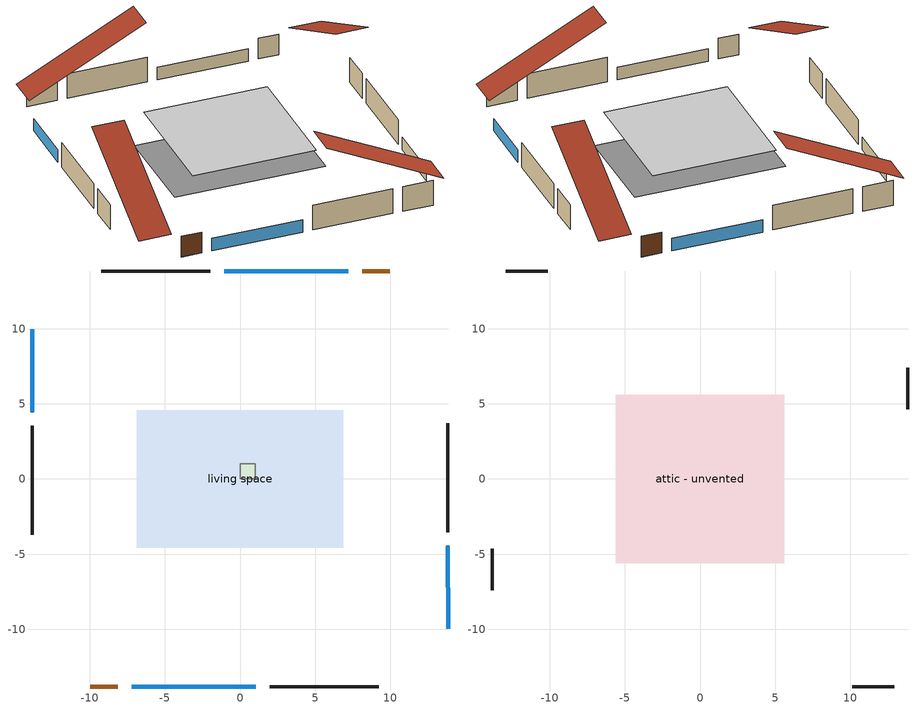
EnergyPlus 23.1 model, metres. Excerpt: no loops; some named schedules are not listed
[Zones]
central ac and furnace airloop ret air zone
 floor adiabatic (AdiabaticConst): 0,0 0,1 1,1 1,0 z0
 wall adiabatic (AdiabaticConst): 0,1 0,0 1,0 1,1 0,1 z0:1
 ceiling adiabatic (AdiabaticConst): 1,0 1,1 0,1 0,0 z1
living space
 floor foundation (Slab construction): -6.86,-4.57 -6.86,4.57 6.86,4.57 6.86,-4.57 z0
 wall outside (AdiabaticWallConstruction 1): 9.94,13.83 8.11,13.83 / -9.94,-13.83 -8.11,-13.83 z0:2.03
 wall outside (AdiabaticWallConstruction): 13.83,-9.94 13.83,-4.45 / 7.19,13.83 -1.05,13.83 / -7.19,-13.83 1.05,-13.83 / -13.83,9.94 -13.83,4.45 z0:1.22
 wall outside (Wall construction): -1.97,13.83 -9.21,13.83 / 1.97,-13.83 9.21,-13.83 / -13.83,3.53 -13.83,-3.71 / 13.83,-3.53 13.83,3.71 z0:2.44
 window (WindowConstruction 2): 13.83,-9.94 13.83,-4.46 z0:1.22
 window (WindowConstruction): 7.19,13.83 -1.04,13.83 z0:1.22
 window (WindowConstruction 1): -7.19,-13.83 1.04,-13.83 z0:1.22
 window (WindowConstruction 3): -13.83,9.94 -13.83,4.46 z0:1.22
 door (Door): 9.94,13.83 8.11,13.83 z0:2.03
 door (Door 1): -9.94,-13.83 -8.11,-13.83 z0:2.03
attic - unvented
 floor to living space (FloorBelowAttic construction Reversed): -5.6,-5.6 -5.6,5.6 5.6,5.6 5.6,-5.6 z2.44
 wall outside (WallAtticGable construction): -10.14,13.83 -12.9,13.83 / 10.14,-13.83 12.9,-13.83 / -13.83,-4.64 -13.83,-7.4 / 13.83,4.64 13.83,7.4 z0:2.44
 roof outside (Roof construction): 10.87,13.83,2.44 10.87,3.24,7.74 13.83,3.24,7.74 13.83,13.83,2.44; -10.87,-13.83,2.44 -10.87,-3.24,7.74 -13.83,-3.24,7.74 -13.83,-13.83,2.44; -13.83,10.87,2.44 -3.24,10.87,7.74 -3.24,13.83,7.74 -13.83,13.83,2.44; 13.83,-10.87,2.44 3.24,-10.87,7.74 3.24,-13.83,7.74 13.83,-13.83,2.44
[Building]
Building 1: Terrain=Suburbs
[Site:Location]
PHOENIX_AZ_USA TMY2-23183: Latitude {deg}=33.43; Longitude {deg}=-112.02; Time Zone {hr}=-7; Elevation {m}=339
[SizingPeriod:DesignDay] Day of Month=21; Humidity Condition Type=Wetbulb; Barometric Pressure {Pa}=97318.24; Rain Indicator=No; Snow Indicator=No; Daylight Saving Time Indicator=No; Solar Model Indicator=ASHRAEClearSky
Name | Month | Day Type | Maximum Dry-Bulb Temperature {C} | Daily Dry-Bulb Temperature Range {deltaC} | Wetbulb or DewPoint at Maximum Dry-Bulb {C} | Wind Speed {m/s} | Wind Direction {deg} | Sky Clearness
PHOENIX_AZ_USA Heating 99.6% Conditions | 1 | WinterDesignDay | 1.2 | 0 | 1.2 | 2.4 | 90 | 0
PHOENIX_AZ_USA Cooling .4% Conditions WB=>MDB | 7 | SummerDesignDay | 35.8 | 12.8 | 24.2 | 0 | 0 | 1
[Site:GroundTemperature:Deep]
18.734, 18.734, 18.734, 18.734, 18.734, 18.734, 18.734, 18.734, 18.734, 18.734, 18.734, 18.734
[Site:GroundTemperature:Shallow]
14.6141, 12.8607, 12.7203, 13.5523, 16.8927, 20.2174, 23.0998, 24.9257, 25.0808, 23.5957, 20.7869, 17.5641
[Site:WaterMainsTemperature]
Calculation Method=Schedule; Temperature Schedule=mains temperature schedule
[Material] Roughness=Rough
Name | Thickness {m} | Conductivity {W/m-K} | Density {kg/m3} | Specific Heat {J/kg-K} | Thermal Absorptance | Solar Absorptance | Visible Absorptance
asphalt or fiberglass shingles | 0.009525 | 0.162714 | 1121.4 | 1465.45 | 0.92 | 0.7 | 0.7
CeilingStudAndCavity | 0.1397 | 0.0212587 | 65.682 | 1177.47 | 0.9 | 0.7 | 0.7
Concrete 4.0 in. | 0.1016 | 1.803125 | 2242.8 | 837.4 | 0.9 | 0.7 | 0.7
DoorMaterial | 0.04445 | 0.0716541 | 512.64 | 1214.23 | 0.9 | 0.7 | 0.7
Drywall 0.5 in. | 0.0127 | 0.160291 | 801 | 837.4 | 0.9 | 0.5 | 0.1
Floor Covering | 0.0127 | 0.02885 | 54.468 | 1339.84 | 0.9 | 0.9 | 0.9
furniture material living space | 0.06096 | 0.115458 | 640.8 | 1214.23 | 0.9 | 0.6 | 0.1
Radiant Barrier | 0.00021336 | 235.0698 | 2700.972 | 921.14 | 0.067 | 0.05 | 0.05
RoofRigidIns | 0.00224212 | 0.029427 | 32.04 | 1214.23 | 0.9 | 0.7 | 0.7
RoofSheathing | 0.0127 | 0.115458 | 512.64 | 1214.23 | 0.9 | 0.7 | 0.7
SlabRigidIns | 0.025908 | 0.029427 | 32.04 | 1214.23 | 0.9 | 0.7 | 0.7
WallRigidIns | 0.051816 | 0.029427 | 32.04 | 1214.23 | 0.9 | 0.7 | 0.7
WallRigidIns 1 | 0.512978 | 0.029427 | 32.04 | 1214.23 | 0.9 | 0.7 | 0.7
WallStudAndCavity | 0.1397 | 0.0823012 | 139.0536 | 1170.24 | 0.9 | 0.7 | 0.7
WallStudAndCavity 1 | 0.1397 | 0.727959 | 139.0536 | 1170.24 | 0.9 | 0.7 | 0.7
WallStudAndCavity 2 | 0.0889 | 0.380278 | 52.3479 | 1209.89 | 0.9 | 0.7 | 0.7
WallStudAndCavity 3 | 0.0889 | 0.391764 | 83.0341 | 1211.67 | 0.9 | 0.7 | 0.7
wood siding | 0.0254 | 0.102417 | 544.68 | 1172.36 | 0.92 | 0.7 | 0.7
wood siding 1 | 0.0254 | 0.102417 | 544.68 | 1172.36 | 0.9 | 0.75 | 0.75
[Material:NoMass]
Adiabatic: Roughness=Rough; Thermal Resistance {m2-K/W}=176.1; Thermal Absorptance=0.9; Solar Absorptance=0.7; Visible Absorptance=0.7
[WindowMaterial:Shade] Infrared Hemispherical Emissivity=1e-05; Thickness {m}=0.0001; Conductivity {W/m-K}=10000; Shade to Glass Distance {m}=0.001; Top Opening Multiplier=0; Bottom Opening Multiplier=0; Left-Side Opening Multiplier=0; Right-Side Opening Multiplier=0; Airflow Permeability=0
Name | Solar Transmittance | Solar Reflectance | Visible Transmittance | Visible Reflectance | Infrared Transmittance
WindowCoolingShade | 0.7 | 0.29999 | 0.7 | 0.29999 | 0.7
WindowHeatingShade | 0.85 | 0.14999 | 0.85 | 0.14999 | 0.85
[WindowMaterial:SimpleGlazingSystem]
WindowMaterial: U-Factor {W/m2-K}=1.87374; Solar Heat Gain Coefficient=0.45
[Construction]
AdiabaticConst: Adiabatic
AdiabaticWallConstruction; AdiabaticWallConstruction 1: wood siding 1, WallRigidIns 1, WallStudAndCavity 2, Drywall 0.5 in.
Door; Door 1: DoorMaterial
FloorBelowAttic construction Reversed: Drywall 0.5 in., CeilingStudAndCavity
furniture construction living space: furniture material living space
PartitionWallConstruction: Drywall 0.5 in., WallStudAndCavity 3, Drywall 0.5 in.
Roof construction: asphalt or fiberglass shingles, RoofRigidIns, RoofSheathing, Radiant Barrier
Slab construction: SlabRigidIns, Concrete 4.0 in., Floor Covering
Wall construction: wood siding, WallRigidIns, RoofSheathing, WallStudAndCavity, Drywall 0.5 in.
WallAtticGable construction: wood siding, RoofSheathing, WallStudAndCavity 1
WindowConstruction; WindowConstruction 1; WindowConstruction 2; WindowConstruction 3: WindowMaterial
[Zone] Multiplier=1
Name | Volume {m3} | Zone Inside Convection Algorithm | Part of Total Floor Area
attic - unvented | 104.691 | ASTMC1340 | Yes
central ac and furnace airloop ret air zone | 1 |  | No
living space | 305.822 |  | Yes
[ZoneMixing]
whole house fan mix: Zone or Space=attic - unvented; Schedule=Always On Continuous; Design Flow Rate Calculation Method=Flow/Zone; Design Flow Rate {m3/s}=0; Source Zone or Space=living space
[OtherEquipment] Design Level Calculation Method=EquipmentLevel
Name | Fuel Type | Zone or ZoneList or Space or SpaceList | Schedule | Design Level {W} | Fraction Latent | Fraction Radiant | Fraction Lost
central_ac_and_furnace_airloop_0_RetCondToRP equip; central_ac_and_furnace_airloop_0_RetSensLkToRP equip | None | central ac and furnace airloop ret air zone | Always On Discrete | 0 | 0 | 0 | 0.83
central_ac_and_furnace_airloop_0_RetLatLkToRP equip | None | central ac and furnace airloop ret air zone | Always On Discrete | 0 | 0.17 | 0 | 0.83
central_ac_and_furnace_airloop_0_RetCondToDZ equip; central_ac_and_furnace_airloop_0_SupCondToDZ equip; central_ac_and_furnace_airloop_0_SupLatLkToDZ equip; central_ac_and_furnace_airloop_0_SupSensLkToDZ equip | None | living space | Always On Discrete | 0 | 0 | 0 | 1
central_ac_and_furnace_airloop_0_SupCondToLv equip; central_ac_and_furnace_airloop_0_SupSensLkToLv equip | None | living space | Always On Discrete | 0 | 0 | 0 | 0.83
central_ac_and_furnace_airloop_0_SupLatLkToLv equip | None | living space | Always On Discrete | 0 | 0.17 | 0 | 0.83
mech vent house fan latent load equip | None | living space | Always On Discrete | 0 | 1 | 0 | 0
mech vent house fan sensible load equip | None | living space | Always On Discrete | 0 | 0 | 0 | 0
water heater EC adjustment | Electricity | living space | Always On Discrete | 0.01 | 0 | 0 | 1
water latent | None | living space | dhw fixtures schedule | 5740.21 | 1 | 0 | 0
water sensible | None | living space | dhw fixtures schedule | -5657.22 | 0 | 0.6 | 0
[SurfaceProperty:ExposedFoundationPerimeter]
Slab: Exposed Perimeter Calculation Method=TotalExposedPerimeter; Total Exposed Perimeter {m}=45.72
[InternalMass] Zone or ZoneList=living space; Surface Area {m2}=125.419
Name | Construction
furniture mass living space living | furniture construction living space
living space Living Partition | PartitionWallConstruction
[People]
occupants: Zone or ZoneList or Space or SpaceList=living space; Number of People Schedule=occupants schedule; Number of People Calculation Method=People; Number of People=3; Fraction Radiant=0.314171; Sensible Heat Fraction=0.56303; Activity Level Schedule=occupants activity schedule; Carbon Dioxide Generation Rate {m3/s-W}=0; Enable ASHRAE 55 Comfort Warnings=No; Mean Radiant Temperature Calculation Type=ZoneAveraged
[Lights]
interior lighting: Zone or ZoneList or Space or SpaceList=living space; Schedule=lighting schedule; Design Level Calculation Method=LightingLevel; Lighting Level {W}=237.288; Return Air Fraction=0; Fraction Radiant=0.6; Fraction Visible=0.2; Fraction Replaceable=1
[ElectricEquipment] Zone or ZoneList or Space or SpaceList=living space; Design Level Calculation Method=EquipmentLevel
Name | Schedule | Design Level {W} | Fraction Latent | Fraction Radiant | Fraction Lost
clothes dryer | clothes dryer schedule | 80533.1 | 0.015 | 0.081 | 0.85
clothes washer | clothes washer schedule | 19448.4 | 0.03 | 0.162 | 0.7
cooking range | cooking range | 201.331 | 0.08 | 0.432 | 0.2
dishwasher | dishwasher schedule | 9828.33 | 0.3 | 0.18 | 0.4
fridge | fridge | 97.4834 | 0 | 0.6 | 0
mech vent house fan; whole house fan | Always On Discrete | 0 | 0 | 0 | 1
mech vent house fan cfis | Always On Discrete | 0 | 0 | 0 | 0
misc plug loads | misc plug loads schedule | 224.436 | 0.045 | 0.513 | 0.1
misc tv | misc tv schedule | 274.705 | 0 | 0.6 | 0
[ZoneInfiltration:DesignFlowRate] Zone or ZoneList or Space or SpaceList=living space; Schedule=Always On Discrete; Design Flow Rate Calculation Method=Flow/Zone; Design Flow Rate {m3/s}=0
infil flow; natural vent flow; whole house fan flow
[WindowShadingControl] Zone=living space; Shading Type=InteriorShade; Shading Control Type=OnIfScheduleAllows; Shading Control Is Scheduled=Yes; Glare Control Is Active=No; Type of Slat Angle Control for Blinds=FixedSlatAngle; Multiple Surface Control Type=Sequential
Name | Schedule | Shading Device Material | Fenestration Surface 1
WindowCoolingShadingControl | cooling season schedule | WindowCoolingShade | WindowNorth
WindowCoolingShadingControl 1 | cooling season schedule | WindowCoolingShade | WindowSouth
WindowCoolingShadingControl 2 | cooling season schedule | WindowCoolingShade | WindowEast
WindowCoolingShadingControl 3 | cooling season schedule | WindowCoolingShade | WindowWest
WindowHeatingShadingControl | heating season schedule | WindowHeatingShade | WindowNorth
WindowHeatingShadingControl 1 | heating season schedule | WindowHeatingShade | WindowSouth
WindowHeatingShadingControl 2 | heating season schedule | WindowHeatingShade | WindowEast
WindowHeatingShadingControl 3 | heating season schedule | WindowHeatingShade | WindowWest
[AirLoopHVAC:ReturnPlenum]
Air Loop HVAC Return Plenum 1: Zone=central ac and furnace airloop ret air zone
[Foundation:Kiva]
Foundation Kiva 1: Wall Height Above Grade {m}=0.1016; Wall Depth Below Slab {m}=0.2032
[Foundation:Kiva:Settings]
Soil Conductivity {W/m-K}=1.731; Soil Density {kg/m3}=1842.3; Soil Specific Heat {J/kg-K}=418.7; Ground Solar Absorptivity=0.9; Ground Thermal Absorptivity=0.9; Ground Surface Roughness {m}=0.03; Far-Field Width {m}=40; Deep-Ground Boundary Condition=ZeroFlux; Deep-Ground Depth {m}=40; Minimum Cell Dimension {m}=0.2; Maximum Cell Growth Coefficient=3; Simulation Timestep=Hourly
[Exterior:Lights]
exterior lighting: Schedule=exterior lighting schedule; Design Level {W}=25.2348
[Schedule:Constant]
Always On Continuous: Fractional 1, 1
Always On Discrete: OnOff 1, 1
occupants activity schedule: ActivityLevel, 117.228
[Schedule:Week:Daily]
lighting schedule Week Rule - Jan1-Jan27: lighting schedule allday1, lighting schedule allday1, lighting schedule allday1, lighting schedule allday1, lighting schedule allday1, lighting schedule allday1, lighting schedule allday1, Schedule Day 16, Schedule Day 16, Schedule Day 16, Schedule Day 16, Schedule Day 16
lighting schedule Week Rule - Jan28-Feb3: lighting schedule allday1, lighting schedule allday1, lighting schedule allday1, lighting schedule allday1, lighting schedule allday2, lighting schedule allday2, lighting schedule allday2, Schedule Day 16, Schedule Day 16, Schedule Day 16, Schedule Day 16, Schedule Day 16
lighting schedule Week Rule - Feb4-Feb24: lighting schedule allday2, lighting schedule allday2, lighting schedule allday2, lighting schedule allday2, lighting schedule allday2, lighting schedule allday2, lighting schedule allday2, Schedule Day 16, Schedule Day 16, Schedule Day 16, Schedule Day 16, Schedule Day 16
lighting schedule Week Rule - Feb25-Mar3: lighting schedule allday2, lighting schedule allday2, lighting schedule allday2, lighting schedule allday2, lighting schedule allday3, lighting schedule allday3, lighting schedule allday3, Schedule Day 16, Schedule Day 16, Schedule Day 16, Schedule Day 16, Schedule Day 16
lighting schedule Week Rule - Mar4-Mar31: lighting schedule allday3, lighting schedule allday3, lighting schedule allday3, lighting schedule allday3, lighting schedule allday3, lighting schedule allday3, lighting schedule allday3, Schedule Day 16, Schedule Day 16, Schedule Day 16, Schedule Day 16, Schedule Day 16
lighting schedule Week Rule - Apr1-Apr28: lighting schedule allday4, lighting schedule allday4, lighting schedule allday4, lighting schedule allday4, lighting schedule allday4, lighting schedule allday4, lighting schedule allday4, Schedule Day 16, Schedule Day 16, Schedule Day 16, Schedule Day 16, Schedule Day 16
lighting schedule Week Rule - Apr29-May5: lighting schedule allday4, lighting schedule allday4, lighting schedule allday5, lighting schedule allday5, lighting schedule allday5, lighting schedule allday5, lighting schedule allday5, Schedule Day 16, Schedule Day 16, Schedule Day 16, Schedule Day 16, Schedule Day 16
lighting schedule Week Rule - May6-May26: lighting schedule allday5, lighting schedule allday5, lighting schedule allday5, lighting schedule allday5, lighting schedule allday5, lighting schedule allday5, lighting schedule allday5, Schedule Day 16, Schedule Day 16, Schedule Day 16, Schedule Day 16, Schedule Day 16
lighting schedule Week Rule - May27-Jun2: lighting schedule allday5, lighting schedule allday5, lighting schedule allday5, lighting schedule allday5, lighting schedule allday5, lighting schedule allday6, lighting schedule allday6, Schedule Day 16, Schedule Day 16, Schedule Day 16, Schedule Day 16, Schedule Day 16
lighting schedule Week Rule - Jun3-Jun30: lighting schedule allday6, lighting schedule allday6, lighting schedule allday6, lighting schedule allday6, lighting schedule allday6, lighting schedule allday6, lighting schedule allday6, Schedule Day 16, Schedule Day 16, Schedule Day 16, Schedule Day 16, Schedule Day 16
lighting schedule Week Rule - Jul1-Jul28: lighting schedule allday7, lighting schedule allday7, lighting schedule allday7, lighting schedule allday7, lighting schedule allday7, lighting schedule allday7, lighting schedule allday7, Schedule Day 16, Schedule Day 16, Schedule Day 16, Schedule Day 16, Schedule Day 16
lighting schedule Week Rule - Jul29-Aug4: lighting schedule allday7, lighting schedule allday7, lighting schedule allday7, lighting schedule allday8, lighting schedule allday8, lighting schedule allday8, lighting schedule allday8, Schedule Day 16, Schedule Day 16, Schedule Day 16, Schedule Day 16, Schedule Day 16
lighting schedule Week Rule - Aug5-Aug25: lighting schedule allday8, lighting schedule allday8, lighting schedule allday8, lighting schedule allday8, lighting schedule allday8, lighting schedule allday8, lighting schedule allday8, Schedule Day 16, Schedule Day 16, Schedule Day 16, Schedule Day 16, Schedule Day 16
lighting schedule Week Rule - Aug26-Sep1: lighting schedule allday8, lighting schedule allday8, lighting schedule allday8, lighting schedule allday8, lighting schedule allday8, lighting schedule allday8, lighting schedule allday9, Schedule Day 16, Schedule Day 16, Schedule Day 16, Schedule Day 16, Schedule Day 16
lighting schedule Week Rule - Sep2-Sep29: lighting schedule allday9, lighting schedule allday9, lighting schedule allday9, lighting schedule allday9, lighting schedule allday9, lighting schedule allday9, lighting schedule allday9, Schedule Day 16, Schedule Day 16, Schedule Day 16, Schedule Day 16, Schedule Day 16
lighting schedule Week Rule - Sep30-Oct6: lighting schedule allday9, lighting schedule allday10, lighting schedule allday10, lighting schedule allday10, lighting schedule allday10, lighting schedule allday10, lighting schedule allday10, Schedule Day 16, Schedule Day 16, Schedule Day 16, Schedule Day 16, Schedule Day 16
lighting schedule Week Rule - Oct7-Oct27: lighting schedule allday10, lighting schedule allday10, lighting schedule allday10, lighting schedule allday10, lighting schedule allday10, lighting schedule allday10, lighting schedule allday10, Schedule Day 16, Schedule Day 16, Schedule Day 16, Schedule Day 16, Schedule Day 16
lighting schedule Week Rule - Oct28-Nov3: lighting schedule allday10, lighting schedule allday10, lighting schedule allday10, lighting schedule allday10, lighting schedule allday11, lighting schedule allday11, lighting schedule allday11, Schedule Day 16, Schedule Day 16, Schedule Day 16, Schedule Day 16, Schedule Day 16
lighting schedule Week Rule - Nov4-Nov24: lighting schedule allday11, lighting schedule allday11, lighting schedule allday11, lighting schedule allday11, lighting schedule allday11, lighting schedule allday11, lighting schedule allday11, Schedule Day 16, Schedule Day 16, Schedule Day 16, Schedule Day 16, Schedule Day 16
lighting schedule Week Rule - Nov25-Dec1: lighting schedule allday11, lighting schedule allday11, lighting schedule allday11, lighting schedule allday11, lighting schedule allday11, lighting schedule allday11, lighting schedule allday12, Schedule Day 16, Schedule Day 16, Schedule Day 16, Schedule Day 16, Schedule Day 16
lighting schedule Week Rule - Dec2-Dec31: lighting schedule allday12, lighting schedule allday12, lighting schedule allday12, lighting schedule allday12, lighting schedule allday12, lighting schedule allday12, lighting schedule allday12, Schedule Day 16, Schedule Day 16, Schedule Day 16, Schedule Day 16, Schedule Day 16
clothes dryer schedule Week Rule - Jan1-Jan6: clothes dryer schedule allday1, clothes dryer schedule allday1, clothes dryer schedule allday2, clothes dryer schedule allday3, clothes dryer schedule allday4, clothes dryer schedule allday5, clothes dryer schedule allday6, Schedule Day 9, Schedule Day 9, Schedule Day 9, Schedule Day 9, Schedule Day 9
clothes dryer schedule Week Rule - Jan7-Dec31: clothes dryer schedule allday7, clothes dryer schedule allday1, clothes dryer schedule allday2, clothes dryer schedule allday3, clothes dryer schedule allday4, clothes dryer schedule allday5, clothes dryer schedule allday6, Schedule Day 9, Schedule Day 9, Schedule Day 9, Schedule Day 9, Schedule Day 9
clothes washer schedule Week Rule - Jan1-Jan6: clothes washer schedule allday1, clothes washer schedule allday1, clothes washer schedule allday2, clothes washer schedule allday3, clothes washer schedule allday4, clothes washer schedule allday5, clothes washer schedule allday6, Schedule Day 8, Schedule Day 8, Schedule Day 8, Schedule Day 8, Schedule Day 8
clothes washer schedule Week Rule - Jan7-Dec31: clothes washer schedule allday7, clothes washer schedule allday1, clothes washer schedule allday2, clothes washer schedule allday3, clothes washer schedule allday4, clothes washer schedule allday5, clothes washer schedule allday6, Schedule Day 8, Schedule Day 8, Schedule Day 8, Schedule Day 8, Schedule Day 8
cooking range Week Rule - Jan1-Feb24: cooking range allday1, cooking range allday1, cooking range allday1, cooking range allday1, cooking range allday1, cooking range allday1, cooking range allday1, Schedule Day 12, Schedule Day 12, Schedule Day 12, Schedule Day 12, Schedule Day 12
cooking range Week Rule - Feb25-Mar3: cooking range allday1, cooking range allday1, cooking range allday1, cooking range allday1, cooking range allday3, cooking range allday3, cooking range allday3, Schedule Day 12, Schedule Day 12, Schedule Day 12, Schedule Day 12, Schedule Day 12
cooking range Week Rule - Mar4-Mar31: cooking range allday3, cooking range allday3, cooking range allday3, cooking range allday3, cooking range allday3, cooking range allday3, cooking range allday3, Schedule Day 12, Schedule Day 12, Schedule Day 12, Schedule Day 12, Schedule Day 12
cooking range Week Rule - Apr1-Apr28: cooking range allday4, cooking range allday4, cooking range allday4, cooking range allday4, cooking range allday4, cooking range allday4, cooking range allday4, Schedule Day 12, Schedule Day 12, Schedule Day 12, Schedule Day 12, Schedule Day 12
cooking range Week Rule - Apr29-May5: cooking range allday4, cooking range allday4, cooking range allday5, cooking range allday5, cooking range allday5, cooking range allday5, cooking range allday5, Schedule Day 12, Schedule Day 12, Schedule Day 12, Schedule Day 12, Schedule Day 12
cooking range Week Rule - May6-May26: cooking range allday5, cooking range allday5, cooking range allday5, cooking range allday5, cooking range allday5, cooking range allday5, cooking range allday5, Schedule Day 12, Schedule Day 12, Schedule Day 12, Schedule Day 12, Schedule Day 12
cooking range Week Rule - May27-Jun2: cooking range allday5, cooking range allday5, cooking range allday5, cooking range allday5, cooking range allday5, cooking range allday6, cooking range allday6, Schedule Day 12, Schedule Day 12, Schedule Day 12, Schedule Day 12, Schedule Day 12
cooking range Week Rule - Jun3-Jun30: cooking range allday6, cooking range allday6, cooking range allday6, cooking range allday6, cooking range allday6, cooking range allday6, cooking range allday6, Schedule Day 12, Schedule Day 12, Schedule Day 12, Schedule Day 12, Schedule Day 12
cooking range Week Rule - Jul1-Aug25: cooking range allday7, cooking range allday7, cooking range allday7, cooking range allday7, cooking range allday7, cooking range allday7, cooking range allday7, Schedule Day 12, Schedule Day 12, Schedule Day 12, Schedule Day 12, Schedule Day 12
cooking range Week Rule - Aug26-Sep1: cooking range allday7, cooking range allday7, cooking range allday7, cooking range allday7, cooking range allday7, cooking range allday7, cooking range allday9, Schedule Day 12, Schedule Day 12, Schedule Day 12, Schedule Day 12, Schedule Day 12
cooking range Week Rule - Sep2-Sep29: cooking range allday9, cooking range allday9, cooking range allday9, cooking range allday9, cooking range allday9, cooking range allday9, cooking range allday9, Schedule Day 12, Schedule Day 12, Schedule Day 12, Schedule Day 12, Schedule Day 12
cooking range Week Rule - Sep30-Oct6: cooking range allday9, cooking range allday10, cooking range allday10, cooking range allday10, cooking range allday10, cooking range allday10, cooking range allday10, Schedule Day 12, Schedule Day 12, Schedule Day 12, Schedule Day 12, Schedule Day 12
cooking range Week Rule - Oct7-Nov24: cooking range allday10, cooking range allday10, cooking range allday10, cooking range allday10, cooking range allday10, cooking range allday10, cooking range allday10, Schedule Day 12, Schedule Day 12, Schedule Day 12, Schedule Day 12, Schedule Day 12
cooking range Week Rule - Nov25-Dec1: cooking range allday10, cooking range allday10, cooking range allday10, cooking range allday10, cooking range allday10, cooking range allday10, cooking range allday12, Schedule Day 12, Schedule Day 12, Schedule Day 12, Schedule Day 12, Schedule Day 12
cooking range Week Rule - Dec2-Dec31: cooking range allday12, cooking range allday12, cooking range allday12, cooking range allday12, cooking range allday12, cooking range allday12, cooking range allday12, Schedule Day 12, Schedule Day 12, Schedule Day 12, Schedule Day 12, Schedule Day 12
dhw fixtures schedule Week Rule - Jan1-Jan6: dhw fixtures schedule allday1, dhw fixtures schedule allday1, dhw fixtures schedule allday2, dhw fixtures schedule allday3, dhw fixtures schedule allday4, dhw fixtures schedule allday5, dhw fixtures schedule allday6, Schedule Day 13, Schedule Day 13, Schedule Day 13, Schedule Day 13, Schedule Day 13
dhw fixtures schedule Week Rule - Jan7-Dec31: dhw fixtures schedule allday7, dhw fixtures schedule allday1, dhw fixtures schedule allday2, dhw fixtures schedule allday3, dhw fixtures schedule allday4, dhw fixtures schedule allday5, dhw fixtures schedule allday6, Schedule Day 13, Schedule Day 13, Schedule Day 13, Schedule Day 13, Schedule Day 13
dishwasher schedule Week Rule - Jan1-Jan6: dishwasher schedule allday1, dishwasher schedule allday1, dishwasher schedule allday2, dishwasher schedule allday3, dishwasher schedule allday4, dishwasher schedule allday5, dishwasher schedule allday6, Schedule Day 10, Schedule Day 10, Schedule Day 10, Schedule Day 10, Schedule Day 10
dishwasher schedule Week Rule - Jan7-Dec31: dishwasher schedule allday7, dishwasher schedule allday1, dishwasher schedule allday2, dishwasher schedule allday3, dishwasher schedule allday4, dishwasher schedule allday5, dishwasher schedule allday6, Schedule Day 10, Schedule Day 10, Schedule Day 10, Schedule Day 10, Schedule Day 10
fridge Week Rule - Jan1-Jan27: fridge allday1, fridge allday1, fridge allday1, fridge allday1, fridge allday1, fridge allday1, fridge allday1, Schedule Day 11, Schedule Day 11, Schedule Day 11, Schedule Day 11, Schedule Day 11
fridge Week Rule - Jan28-Feb3: fridge allday1, fridge allday1, fridge allday1, fridge allday1, fridge allday2, fridge allday2, fridge allday2, Schedule Day 11, Schedule Day 11, Schedule Day 11, Schedule Day 11, Schedule Day 11
fridge Week Rule - Feb4-Feb24: fridge allday2, fridge allday2, fridge allday2, fridge allday2, fridge allday2, fridge allday2, fridge allday2, Schedule Day 11, Schedule Day 11, Schedule Day 11, Schedule Day 11, Schedule Day 11
fridge Week Rule - Feb25-Mar3: fridge allday2, fridge allday2, fridge allday2, fridge allday2, fridge allday3, fridge allday3, fridge allday3, Schedule Day 11, Schedule Day 11, Schedule Day 11, Schedule Day 11, Schedule Day 11
occupants schedule Week Rule - Jan1-Dec31: occupants schedule allday1, occupants schedule allday1, occupants schedule allday1, occupants schedule allday1, occupants schedule allday1, occupants schedule allday1, occupants schedule allday1, Schedule Day 7, Schedule Day 7, Schedule Day 7, Schedule Day 7, Schedule Day 7
[Schedule:Year]
lighting schedule: lighting schedule Week Rule - Jan1-Jan27, 1, 1, 1, 27, lighting schedule Week Rule - Jan28-Feb3, 1, 28, 2, 3, lighting schedule Week Rule - Feb4-Feb24, 2, 4, 2, 24, lighting schedule Week Rule - Feb25-Mar3, 2, 25, 3, 3, lighting schedule Week Rule - Mar4-Mar31, 3, 4, 3, 31, lighting schedule Week Rule - Apr1-Apr28, 4, 1, 4, 28, lighting schedule Week Rule - Apr29-May5, 4, 29, 5, 5, lighting schedule Week Rule - May6-May26, 5, 6, 5, 26, lighting schedule Week Rule - May27-Jun2, 5, 27, 6, 2, lighting schedule Week Rule - Jun3-Jun30, 6, 3, 6, 30, lighting schedule Week Rule - Jul1-Jul28, 7, 1, 7, 28, lighting schedule Week Rule - Jul29-Aug4, 7, 29, 8, 4, lighting schedule Week Rule - Aug5-Aug25, 8, 5, 8, 25, lighting schedule Week Rule - Aug26-Sep1, 8, 26, 9, 1, lighting schedule Week Rule - Sep2-Sep29, 9, 2, 9, 29, lighting schedule Week Rule - Sep30-Oct6, 9, 30, 10, 6, lighting schedule Week Rule - Oct7-Oct27, 10, 7, 10, 27, lighting schedule Week Rule - Oct28-Nov3, 10, 28, 11, 3, lighting schedule Week Rule - Nov4-Nov24, 11, 4, 11, 24, lighting schedule Week Rule - Nov25-Dec1, 11, 25, 12, 1, lighting schedule Week Rule - Dec2-Dec31, 12, 2, 12, 31
clothes dryer schedule: clothes dryer schedule Week Rule - Jan1-Jan6, 1, 1, 1, 6, clothes dryer schedule Week Rule - Jan7-Dec31, 1, 7, 12, 31
clothes washer schedule: clothes washer schedule Week Rule - Jan1-Jan6, 1, 1, 1, 6, clothes washer schedule Week Rule - Jan7-Dec31, 1, 7, 12, 31
cooking range: cooking range Week Rule - Jan1-Feb24, 1, 1, 2, 24, cooking range Week Rule - Feb25-Mar3, 2, 25, 3, 3, cooking range Week Rule - Mar4-Mar31, 3, 4, 3, 31, cooking range Week Rule - Apr1-Apr28, 4, 1, 4, 28, cooking range Week Rule - Apr29-May5, 4, 29, 5, 5, cooking range Week Rule - May6-May26, 5, 6, 5, 26, cooking range Week Rule - May27-Jun2, 5, 27, 6, 2, cooking range Week Rule - Jun3-Jun30, 6, 3, 6, 30, cooking range Week Rule - Jul1-Aug25, 7, 1, 8, 25, cooking range Week Rule - Aug26-Sep1, 8, 26, 9, 1, cooking range Week Rule - Sep2-Sep29, 9, 2, 9, 29, cooking range Week Rule - Sep30-Oct6, 9, 30, 10, 6, cooking range Week Rule - Oct7-Nov24, 10, 7, 11, 24, cooking range Week Rule - Nov25-Dec1, 11, 25, 12, 1, cooking range Week Rule - Dec2-Dec31, 12, 2, 12, 31
cooling season schedule: cooling season schedule Week Rule - Jan1-Feb24, 1, 1, 2, 24, cooling season schedule Week Rule - Feb25-Mar3, 2, 25, 3, 3, cooling season schedule Week Rule - Mar4-Oct27, 3, 4, 10, 27, cooling season schedule Week Rule - Oct28-Nov3, 10, 28, 11, 3, cooling season schedule Week Rule - Nov4-Dec31, 11, 4, 12, 31
dhw fixtures schedule: dhw fixtures schedule Week Rule - Jan1-Jan6, 1, 1, 1, 6, dhw fixtures schedule Week Rule - Jan7-Dec31, 1, 7, 12, 31
dishwasher schedule: dishwasher schedule Week Rule - Jan1-Jan6, 1, 1, 1, 6, dishwasher schedule Week Rule - Jan7-Dec31, 1, 7, 12, 31
exterior lighting schedule: exterior lighting schedule Week Rule - Jan1-Jan6, 1, 1, 1, 6, exterior lighting schedule Week Rule - Jan7-Jan27, 1, 7, 1, 27, exterior lighting schedule Week Rule - Jan28-Feb3, 1, 28, 2, 3, exterior lighting schedule Week Rule - Feb4-Feb24, 2, 4, 2, 24, exterior lighting schedule Week Rule - Feb25-Mar3, 2, 25, 3, 3, exterior lighting schedule Week Rule - Mar4-Mar31, 3, 4, 3, 31, exterior lighting schedule Week Rule - Apr1-Apr28, 4, 1, 4, 28, exterior lighting schedule Week Rule - Apr29-May5, 4, 29, 5, 5, exterior lighting schedule Week Rule - May6-May26, 5, 6, 5, 26, exterior lighting schedule Week Rule - May27-Jun2, 5, 27, 6, 2, exterior lighting schedule Week Rule - Jun3-Jun30, 6, 3, 6, 30, exterior lighting schedule Week Rule - Jul1-Aug25, 7, 1, 8, 25, exterior lighting schedule Week Rule - Aug26-Sep1, 8, 26, 9, 1, exterior lighting schedule Week Rule - Sep2-Sep29, 9, 2, 9, 29, exterior lighting schedule Week Rule - Sep30-Oct6, 9, 30, 10, 6, exterior lighting schedule Week Rule - Oct7-Oct27, 10, 7, 10, 27, exterior lighting schedule Week Rule - Oct28-Nov3, 10, 28, 11, 3, exterior lighting schedule Week Rule - Nov4-Nov24, 11, 4, 11, 24, exterior lighting schedule Week Rule - Nov25-Dec1, 11, 25, 12, 1, exterior lighting schedule Week Rule - Dec2-Dec31, 12, 2, 12, 31
fridge: fridge Week Rule - Jan1-Jan27, 1, 1, 1, 27, fridge Week Rule - Jan28-Feb3, 1, 28, 2, 3, fridge Week Rule - Feb4-Feb24, 2, 4, 2, 24, fridge Week Rule - Feb25-Mar3, 2, 25, 3, 3, fridge Week Rule - Mar4-May26, 3, 4, 5, 26, fridge Week Rule - May27-Jun2, 5, 27, 6, 2, fridge Week Rule - Jun3-Sep29, 6, 3, 9, 29, fridge Week Rule - Sep30-Oct6, 9, 30, 10, 6, fridge Week Rule - Oct7-Oct27, 10, 7, 10, 27, fridge Week Rule - Oct28-Nov3, 10, 28, 11, 3, fridge Week Rule - Nov4-Nov24, 11, 4, 11, 24, fridge Week Rule - Nov25-Dec1, 11, 25, 12, 1, fridge Week Rule - Dec2-Dec31, 12, 2, 12, 31
heating season schedule: heating season schedule Week Rule - Jan1-Feb24, 1, 1, 2, 24, heating season schedule Week Rule - Feb25-Mar3, 2, 25, 3, 3, heating season schedule Week Rule - Mar4-Oct27, 3, 4, 10, 27, heating season schedule Week Rule - Oct28-Nov3, 10, 28, 11, 3, heating season schedule Week Rule - Nov4-Dec31, 11, 4, 12, 31
misc plug loads schedule: misc plug loads schedule Week Rule - Jan1-Jan27, 1, 1, 1, 27, misc plug loads schedule Week Rule - Jan28-Feb3, 1, 28, 2, 3, misc plug loads schedule Week Rule - Feb4-Feb24, 2, 4, 2, 24, misc plug loads schedule Week Rule - Feb25-Mar3, 2, 25, 3, 3, misc plug loads schedule Week Rule - Mar4-Mar31, 3, 4, 3, 31, misc plug loads schedule Week Rule - Apr1-Apr28, 4, 1, 4, 28, misc plug loads schedule Week Rule - Apr29-May5, 4, 29, 5, 5, misc plug loads schedule Week Rule - May6-May26, 5, 6, 5, 26, misc plug loads schedule Week Rule - May27-Jun2, 5, 27, 6, 2, misc plug loads schedule Week Rule - Jun3-Jun30, 6, 3, 6, 30, misc plug loads schedule Week Rule - Jul1-Aug25, 7, 1, 8, 25, misc plug loads schedule Week Rule - Aug26-Sep1, 8, 26, 9, 1, misc plug loads schedule Week Rule - Sep2-Sep29, 9, 2, 9, 29, misc plug loads schedule Week Rule - Sep30-Oct6, 9, 30, 10, 6, misc plug loads schedule Week Rule - Oct7-Oct27, 10, 7, 10, 27, misc plug loads schedule Week Rule - Oct28-Nov3, 10, 28, 11, 3, misc plug loads schedule Week Rule - Nov4-Nov24, 11, 4, 11, 24, misc plug loads schedule Week Rule - Nov25-Dec1, 11, 25, 12, 1, misc plug loads schedule Week Rule - Dec2-Dec31, 12, 2, 12, 31
misc tv schedule: misc tv schedule Week Rule - Jan1-Jan6, 1, 1, 1, 6, misc tv schedule Week Rule - Jan7-Jan27, 1, 7, 1, 27, misc tv schedule Week Rule - Jan28-Feb3, 1, 28, 2, 3, misc tv schedule Week Rule - Feb4-Feb24, 2, 4, 2, 24, misc tv schedule Week Rule - Feb25-Mar3, 2, 25, 3, 3, misc tv schedule Week Rule - Mar4-Mar31, 3, 4, 3, 31, misc tv schedule Week Rule - Apr1-Apr28, 4, 1, 4, 28, misc tv schedule Week Rule - Apr29-May5, 4, 29, 5, 5, misc tv schedule Week Rule - May6-May26, 5, 6, 5, 26, misc tv schedule Week Rule - May27-Jun2, 5, 27, 6, 2, misc tv schedule Week Rule - Jun3-Jun30, 6, 3, 6, 30, misc tv schedule Week Rule - Jul1-Jul28, 7, 1, 7, 28, misc tv schedule Week Rule - Jul29-Aug4, 7, 29, 8, 4, misc tv schedule Week Rule - Aug5-Aug25, 8, 5, 8, 25, misc tv schedule Week Rule - Aug26-Sep1, 8, 26, 9, 1, misc tv schedule Week Rule - Sep2-Sep29, 9, 2, 9, 29, misc tv schedule Week Rule - Sep30-Oct6, 9, 30, 10, 6, misc tv schedule Week Rule - Oct7-Oct27, 10, 7, 10, 27, misc tv schedule Week Rule - Oct28-Nov3, 10, 28, 11, 3, misc tv schedule Week Rule - Nov4-Nov24, 11, 4, 11, 24, misc tv schedule Week Rule - Nov25-Dec1, 11, 25, 12, 1, misc tv schedule Week Rule - Dec2-Dec31, 12, 2, 12, 31
occupants schedule: occupants schedule Week Rule - Jan1-Dec31, 1, 1, 12, 31
[Schedule:Compact]
mains temperature schedule: Through: 01/03, For: AllDays, Until: 24:00, 15.7039, Through: 01/04, For: AllDays, Until: 24:00, 15.6511, Through: 01/05, For: AllDays, Until: 24:00, 15.6011, Through: 01/06, For: AllDays, Until: 24:00, 15.5528, Through: 01/07, For: AllDays, Until: 24:00, 15.5061, Through: 01/08, For: AllDays, Until: 24:00, 15.4617, Through: 01/09, For: AllDays, Until: 24:00, 15.4189, Through: 01/10, For: AllDays, Until: 24:00, 15.3783, Through: 01/11, For: AllDays, Until: 24:00, 15.3394, Through: 01/12, For: AllDays, Until: 24:00, 15.3028, Through: 01/13, For: AllDays, Until: 24:00, 15.2683, Through: 01/14, For: AllDays, Until: 24:00, 15.2356, Through: 01/15, For: AllDays, Until: 24:00, 15.205, Through: 01/16, For: AllDays, Until: 24:00, 15.1761, Through: 01/17, For: AllDays, Until: 24:00, 15.15, Through: 01/18, For: AllDays, Until: 24:00, 15.125, Through: 01/19, For: AllDays, Until: 24:00, 15.1028, Through: 01/20, For: AllDays, Until: 24:00, 15.0822, Through: 01/21, For: AllDays, Until: 24:00, 15.0639, Through: 01/22, For: AllDays, Until: 24:00, 15.0478, Through: 01/23, For: AllDays, Until: 24:00, 15.0339, Through: 01/24, For: AllDays, Until: 24:00, 15.0217, Through: 01/25, For: AllDays, Until: 24:00, 15.0117, Through: 01/26, For: AllDays, Until: 24:00, 15.0039, Through: 01/27, For: AllDays, Until: 24:00, 14.9978, Through: 01/28, For: AllDays, Until: 24:00, 14.9939, Through: 01/29, For: AllDays, Until: 24:00, 14.9922, Through: 01/30, For: AllDays, Until: 24:00, 14.9928, Through: 01/31, For: AllDays, Until: 24:00, 14.9956, Through: 02/01, For: AllDays, Until: 24:00, 15, Through: 02/02, For: AllDays, Until: 24:00, 15.0067, Through: 02/03, For: AllDays, Until: 24:00, 15.0156, Through: 02/04, For: AllDays, Until: 24:00, 15.0267, Through: 02/05, For: AllDays, Until: 24:00, 15.0394, Through: 02/06, For: AllDays, Until: 24:00, 15.055, Through: 02/07, For: AllDays, Until: 24:00, 15.0717, Through: 02/08, For: AllDays, Until: 24:00, 15.0911, Through: 02/09, For: AllDays, Until: 24:00, 15.1122, Through: 02/10, For: AllDays, Until: 24:00, 15.1361, Through: 02/11, For: AllDays, Until: 24:00, 15.1611, Through: 02/12, For: AllDays, Until: 24:00, 15.1889, Through: 02/13, For: AllDays, Until: 24:00, 15.2183, Through: 02/14, For: AllDays, Until: 24:00, 15.25, Through: 02/15, For: AllDays, Until: 24:00, 15.2833, Through: 02/16, For: AllDays, Until: 24:00, 15.3189, Through: 02/17, For: AllDays, Until: 24:00, 15.3567, Through: 02/18, For: AllDays, Until: 24:00, 15.3961, Through: 02/19, For: AllDays, Until: 24:00, 15.4372, Through: 02/20, For: AllDays, Until: 24:00, 15.4811, Through: 02/21, For: AllDays, Until: 24:00, 15.5261, Through: 02/22, For: AllDays, Until: 24:00, 15.5739, Through: 02/23, For: AllDays, Until: 24:00, 15.6228, Through: 02/24, For: AllDays, Until: 24:00, 15.6744, Through: 02/25, For: AllDays, Until: 24:00, 15.7272, Through: 02/26, For: AllDays, Until: 24:00, 15.7822, Through: 02/27, For: AllDays, Until: 24:00, 15.8389, Through: 02/28, For: AllDays, Until: 24:00, 15.8978, Through: 03/01, For: AllDays, Until: 24:00, 15.9583, Through: 03/02, For: AllDays, Until: 24:00, 16.0206, Through: 03/03, For: AllDays, Until: 24:00, 16.085, Through: 03/04, For: AllDays, Until: 24:00, 16.1506, Through: 03/05, For: AllDays, Until: 24:00, 16.2183, Through: 03/06, For: AllDays, Until: 24:00, 16.2878, Through: 03/07, For: AllDays, Until: 24:00, 16.3589, Through: 03/08, For: AllDays, Until: 24:00, 16.4317, Through: 03/09, For: AllDays, Until: 24:00, 16.5061, Through: 03/10, For: AllDays, Until: 24:00, 16.5817, Through: 03/11, For: AllDays, Until: 24:00, 16.6594, Through: 03/12, For: AllDays, Until: 24:00, 16.7389, Through: 03/13, For: AllDays, Until: 24:00, 16.82, Through: 03/14, For: AllDays, Until: 24:00, 16.9022, Through: 03/15, For: AllDays, Until: 24:00, 16.9861, Through: 03/16, For: AllDays, Until: 24:00, 17.0717, Through: 03/17, For: AllDays, Until: 24:00, 17.1589, Through: 03/18, For: AllDays, Until: 24:00, 17.2472, Through: 03/19, For: AllDays, Until: 24:00, 17.3367, Through: 03/20, For: AllDays, Until: 24:00, 17.4283, Through: 03/21, For: AllDays, Until: 24:00, 17.5206, Through: 03/22, For: AllDays, Until: 24:00, 17.6144, Through: 03/23, For: AllDays, Until: 24:00, 17.71, Through: 03/24, For: AllDays, Until: 24:00, 17.8067, Through: 03/25, For: AllDays, Until: 24:00, 17.9044, Through: 03/26, For: AllDays, Until: 24:00, 18.0033, Through: 03/27, For: AllDays, Until: 24:00, 18.1039, Through: 03/28, For: AllDays, Until: 24:00, 18.205, Through: 03/29, For: AllDays, Until: 24:00, 18.3078, Through: 03/30, For: AllDays, Until: 24:00, 18.4111, Through: 03/31, For: AllDays, Until: 24:00, 18.5161, Through: 04/01, For: AllDays, Until: 24:00, 18.6217, Through: 04/02, For: AllDays, Until: 24:00, 18.7289, Through: 04/03, For: AllDays, Until: 24:00, 18.8367, Through: 04/04, For: AllDays, Until: 24:00, 18.9456, Through: 04/05, For: AllDays, Until: 24:00, 19.055, Through: 04/06, For: AllDays, Until: 24:00, 19.1656, Through: 04/07, For: AllDays, Until: 24:00, 19.2772, Through: 04/08, For: AllDays, Until: 24:00, 19.3894, Through: 04/09, For: AllDays, Until: 24:00, 19.5028, Through: 04/10, For: AllDays, Until: 24:00, 19.6167, Through: 04/11, For: AllDays, Until: 24:00, 19.7311, Through: 04/12, For: AllDays, Until: 24:00, 19.8461, Through: 04/13, For: AllDays, Until: 24:00, 19.9622, Through: 04/14, For: AllDays, Until: 24:00, 20.0789, Through: 04/15, For: AllDays, Until: 24:00, 20.1956, Through: 04/16, For: AllDays, Until: 24:00, 20.3133, Through: 04/17, For: AllDays, Until: 24:00, 20.4317, Through: 04/18, For: AllDays, Until: 24:00, 20.5506, Through: 04/19, For: AllDays, Until: 24:00, 20.6694, Through: 04/20, For: AllDays, Until: 24:00, 20.7889, Through: 04/21, For: AllDays, Until: 24:00, 20.9089, Through: 04/22, For: AllDays, Until: 24:00, 21.0294, Through: 04/23, For: AllDays, Until: 24:00, 21.15, Through: 04/24, For: AllDays, Until: 24:00, 21.2706, Through: 04/25, For: AllDays, Until: 24:00, 21.3917, Through: 04/26, For: AllDays, Until: 24:00, 21.5133, Through: 04/27, For: AllDays, Until: 24:00, 21.6344, Through: 04/28, For: AllDays, Until: 24:00, 21.7561, Through: 04/29, For: AllDays, Until: 24:00, 21.8778, Through: 04/30, For: AllDays, Until: 24:00, 21.9994, Through: 05/01, For: AllDays, Until: 24:00, 22.1211, Through: 05/02, For: AllDays, Until: 24:00, 22.2428, Through: 05/03, For: AllDays, Until: 24:00, 22.3644, Through: 05/04, For: AllDays, Until: 24:00, 22.4861, Through: 05/05, For: AllDays, Until: 24:00, 22.6078, Through: 05/06, For: AllDays, Until: 24:00, 22.7289, Through: 05/07, For: AllDays, Until: 24:00, 22.85, Through: 05/08, For: AllDays, Until: 24:00, 22.9711, Through: 05/09, For: AllDays, Until: 24:00, 23.0917, Through: 05/10, For: AllDays, Until: 24:00, 23.2122, Through: 05/11, For: AllDays, Until: 24:00, 23.3322, Through: 05/12, For: AllDays, Until: 24:00, 23.4517, Through: 05/13, For: AllDays, Until: 24:00, 23.5706, Through: 05/14, For: AllDays, Until: 24:00, 23.6894, Through: 05/15, For: AllDays, Until: 24:00, 23.8078, Through: 05/16, For: AllDays, Until: 24:00, 23.9256, Through: 05/17, For: AllDays, Until: 24:00, 24.0428, Through: 05/18, For: AllDays, Until: 24:00, 24.1594, Through: 05/19, For: AllDays, Until: 24:00, 24.2756, Through: 05/20, For: AllDays, Until: 24:00, 24.3906, Through: 05/21, For: AllDays, Until: 24:00, 24.5056, Through: 05/22, For: AllDays, Until: 24:00, 24.6194, Through: 05/23, For: AllDays, Until: 24:00, 24.7322, Through: 05/24, For: AllDays, Until: 24:00, 24.845, Through: 05/25, For: AllDays, Until: 24:00, 24.9561, Through: 05/26, For: AllDays, Until: 24:00, 25.0672, Through: 05/27, For: AllDays, Until: 24:00, 25.1767, Through: 05/28, For: AllDays, Until: 24:00, 25.2856, Through: 05/29, For: AllDays, Until: 24:00, 25.3939, Through: 05/30, For: AllDays, Until: 24:00, 25.5006, Through: 05/31, For: AllDays, Until: 24:00, 25.6067, Through: 06/01, For: AllDays, Until: 24:00, 25.7117, Through: 06/02, For: AllDays, Until: 24:00, 25.8156, Through: 06/03, For: AllDays, Until: 24:00, 25.9178, Through: 06/04, For: AllDays, Until: 24:00, 26.0194, Through: 06/05, For: AllDays, Until: 24:00, 26.12, Through: 06/06, For: AllDays, Until: 24:00, 26.2194, Through: 06/07, For: AllDays, Until: 24:00, 26.3172, Through: 06/08, For: AllDays, Until: 24:00, 26.4139, Through: 06/09, For: AllDays, Until: 24:00, 26.5094, Through: 06/10, For: AllDays, Until: 24:00, 26.6033, Through: 06/11, For: AllDays, Until: 24:00, 26.6961, Through: 06/12, For: AllDays, Until: 24:00, 26.7878, Through: 06/13, For: AllDays, Until: 24:00, 26.8772, Through: 06/14, For: AllDays, Until: 24:00, 26.9661, Through: 06/15, For: AllDays, Until: 24:00, 27.0533, Through: 06/16, For: AllDays, Until: 24:00, 27.1389, Through: 06/17, For: AllDays, Until: 24:00, 27.2228, Through: 06/18, For: AllDays, Until: 24:00, 27.3056, Through: 06/19, For: AllDays, Until: 24:00, 27.3867, Through: 06/20, For: AllDays, Until: 24:00, 27.4661, Through: 06/21, For: AllDays, Until: 24:00, 27.5439, Through: 06/22, For: AllDays, Until: 24:00, 27.62, Through: 06/23, For: AllDays, Until: 24:00, 27.695, Through: 06/24, For: AllDays, Until: 24:00, 27.7678, Through: 06/25, For: AllDays, Until: 24:00, 27.8389, Through: 06/26, For: AllDays, Until: 24:00, 27.9089, Through: 06/27, For: AllDays, Until: 24:00, 27.9767, Through: 06/28, For: AllDays, Until: 24:00, 28.0428, Through: 06/29, For: AllDays, Until: 24:00, 28.1067, Through: 06/30, For: AllDays, Until: 24:00, 28.1694, Through: 07/01, For: AllDays, Until: 24:00, 28.23, Through: 07/02, For: AllDays, Until: 24:00, 28.2889, Through: 07/03, For: AllDays, Until: 24:00, 28.3461, Through: 07/04, For: AllDays, Until: 24:00, 28.4011, Through: 07/05, For: AllDays, Until: 24:00, 28.4544, Through: 07/06, For: AllDays, Until: 24:00, 28.5061, Through: 07/07, For: AllDays, Until: 24:00, 28.5556, Through: 07/08, For: AllDays, Until: 24:00, 28.6028, Through: 07/09, For: AllDays, Until: 24:00, 28.6489, Through: 07/10, For: AllDays, Until: 24:00, 28.6922, Through: 07/11, For: AllDays, Until: 24:00, 28.7339, Through: 07/12, For: AllDays, Until: 24:00, 28.7739, Through: 07/13, For: AllDays, Until: 24:00, 28.8117, Through: 07/14, For: AllDays, Until: 24:00, 28.8472, Through: 07/15, For: AllDays, Until: 24:00, 28.8811, Through: 07/16, For: AllDays, Until: 24:00, 28.9128, Through: 07/17, For: AllDays, Until: 24:00, 28.9428, Through: 07/18, For: AllDays, Until: 24:00, 28.9706, Through: 07/19, For: AllDays, Until: 24:00, 28.9961, Through: 07/20, For: AllDays, Until: 24:00, 29.0194, Through: 07/21, For: AllDays, Until: 24:00, 29.0411, Through: 07/22, For: AllDays, Until: 24:00, 29.0606, Through: 07/23, For: AllDays, Until: 24:00, 29.0778, Through: 07/24, For: AllDays, Until: 24:00, 29.0933, Through: 07/25, For: AllDays, Until: 24:00, 29.1067, Through: 07/26, For: AllDays, Until: 24:00, 29.1178, Through: 07/27, For: AllDays, Until: 24:00, 29.1267, Through: 07/28, For: AllDays, Until: 24:00, 29.1339, Through: 07/29, For: AllDays, Until: 24:00, 29.1389, Through: 07/30, For: AllDays, Until: 24:00, 29.1417, Through: 07/31, For: AllDays, Until: 24:00, 29.1422, Through: 08/01, For: AllDays, Until: 24:00, 29.1406, Through: 08/02, For: AllDays, Until: 24:00, 29.1372, Through: 08/03, For: AllDays, Until: 24:00, 29.1317, Through: 08/04, For: AllDays, Until: 24:00, 29.1239, Through: 08/05, For: AllDays, Until: 24:00, 29.1144, Through: 08/06, For: AllDays, Until: 24:00, 29.1022, Through: 08/07, For: AllDays, Until: 24:00, 29.0883, Through: 08/08, For: AllDays, Until: 24:00, 29.0728, Through: 08/09, For: AllDays, Until: 24:00, 29.0544, Through: 08/10, For: AllDays, Until: 24:00, 29.0344, Through: 08/11, For: AllDays, Until: 24:00, 29.0122, Through: 08/12, For: AllDays, Until: 24:00, 28.9878, Through: 08/13, For: AllDays, Until: 24:00, 28.9617, Through: 08/14, For: AllDays, Until: 24:00, 28.9333, Through: 08/15, For: AllDays, Until: 24:00, 28.9028, Through: 08/16, For: AllDays, Until: 24:00, 28.87, Through: 08/17, For: AllDays, Until: 24:00, 28.8356, Through: 08/18, For: AllDays, Until: 24:00, 28.7994, Through: 08/19, For: AllDays, Until: 24:00, 28.7611, Through: 08/20, For: AllDays, Until: 24:00, 28.7206, Through: 08/21, For: AllDays, Until: 24:00, 28.6783, Through: 08/22, For: AllDays, Until: 24:00, 28.6339, Through: 08/23, For: AllDays, Until: 24:00, 28.5872, Through: 08/24, For: AllDays, Until: 24:00, 28.5394, Through: 08/25, For: AllDays, Until: 24:00, 28.4889, Through: 08/26, For: AllDays, Until: 24:00, 28.4372, Through: 08/27, For: AllDays, Until: 24:00, 28.3833, Through: 08/28, For: AllDays, Until: 24:00, 28.3272, Through: 08/29, For: AllDays, Until: 24:00, 28.2694, Through: 08/30, For: AllDays, Until: 24:00, 28.21, Through: 08/31, For: AllDays, Until: 24:00, 28.1489, Through: 09/01, For: AllDays, Until: 24:00, 28.0856, Through: 09/02, For: AllDays, Until: 24:00, 28.0211, Through: 09/03, For: AllDays, Until: 24:00, 27.9544, Through: 09/04, For: AllDays, Until: 24:00, 27.8856, Through: 09/05, For: AllDays, Until: 24:00, 27.8156, Through: 09/06, For: AllDays, Until: 24:00, 27.7439, Through: 09/07, For: AllDays, Until: 24:00, 27.6706, Through: 09/08, For: AllDays, Until: 24:00, 27.595, Through: 09/09, For: AllDays, Until: 24:00, 27.5183, Through: 09/10, For: AllDays, Until: 24:00, 27.44, Through: 09/11, For: AllDays, Until: 24:00, 27.36, Through: 09/12, For: AllDays, Until: 24:00, 27.2783, Through: 09/13, For: AllDays, Until: 24:00, 27.1956, Through: 09/14, For: AllDays, Until: 24:00, 27.1106, Through: 09/15, For: AllDays, Until: 24:00, 27.0244, Through: 09/16, For: AllDays, Until: 24:00, 26.9367, Through: 09/17, For: AllDays, Until: 24:00, 26.8478, Through: 09/18, For: AllDays, Until: 24:00, 26.7572, Through: 09/19, For: AllDays, Until: 24:00, 26.6656, Through: 09/20, For: AllDays, Until: 24:00, 26.5722, Through: 09/21, For: AllDays, Until: 24:00, 26.4778, Through: 09/22, For: AllDays, Until: 24:00, 26.3822, Through: 09/23, For: AllDays, Until: 24:00, 26.285, Through: 09/24, For: AllDays, Until: 24:00, 26.1867, Through: 09/25, For: AllDays, Until: 24:00, 26.0867, Through: 09/26, For: AllDays, Until: 24:00, 25.9861, Through: 09/27, For: AllDays, Until: 24:00, 25.8844, Through: 09/28, For: AllDays, Until: 24:00, 25.7811, Through: 09/29, For: AllDays, Until: 24:00, 25.6767, Through: 09/30, For: AllDays, Until: 24:00, 25.5717, Through: 10/01, For: AllDays, Until: 24:00, 25.4656, Through: 10/02, For: AllDays, Until: 24:00, 25.3583, Through: 10/03, For: AllDays, Until: 24:00, 25.25, Through: 10/04, For: AllDays, Until: 24:00, 25.1406, Through: 10/05, For: AllDays, Until: 24:00, 25.0306, Through: 10/06, For: AllDays, Until: 24:00, 24.9194, Through: 10/07, For: AllDays, Until: 24:00, 24.8078, Through: 10/08, For: AllDays, Until: 24:00, 24.695, Through: 10/09, For: AllDays, Until: 24:00, 24.5817, Through: 10/10, For: AllDays, Until: 24:00, 24.4672, Through: 10/11, For: AllDays, Until: 24:00, 24.3528, Through: 10/12, For: AllDays, Until: 24:00, 24.2372, Through: 10/13, For: AllDays, Until: 24:00, 24.1206, Through: 10/14, For: AllDays, Until: 24:00, 24.0039, Through: 10/15, For: AllDays, Until: 24:00, 23.8867, Through: 10/16, For: AllDays, Until: 24:00, 23.7689, Through: 10/17, For: AllDays, Until: 24:00, 23.6506, Through: 10/18, For: AllDays, Until: 24:00, 23.5317, Through: 10/19, For: AllDays, Until: 24:00, 23.4122, Through: 10/20, For: AllDays, Until: 24:00, 23.2922, Through: 10/21, For: AllDays, Until: 24:00, 23.1722, Through: 10/22, For: AllDays, Until: 24:00, 23.0517, Through: 10/23, For: AllDays, Until: 24:00, 22.9311, Through: 10/24, For: AllDays, Until: 24:00, 22.81, Through: 10/25, For: AllDays, Until: 24:00, 22.6889, Through: 10/26, For: AllDays, Until: 24:00, 22.5678, Through: 10/27, For: AllDays, Until: 24:00, 22.4461, Through: 10/28, For: AllDays, Until: 24:00, 22.3244, Through: 10/29, For: AllDays, Until: 24:00, 22.2028, Through: 10/30, For: AllDays, Until: 24:00, 22.0811, Through: 10/31, For: AllDays, Until: 24:00, 21.9594, Through: 11/01, For: AllDays, Until: 24:00, 21.8378, Through: 11/02, For: AllDays, Until: 24:00, 21.7161, Through: 11/03, For: AllDays, Until: 24:00, 21.5944, Through: 11/04, For: AllDays, Until: 24:00, 21.4728, Through: 11/05, For: AllDays, Until: 24:00, 21.3517, Through: 11/06, For: AllDays, Until: 24:00, 21.2306, Through: 11/07, For: AllDays, Until: 24:00, 21.11, Through: 11/08, For: AllDays, Until: 24:00, 20.9894, Through: 11/09, For: AllDays, Until: 24:00, 20.8694, Through: 11/10, For: AllDays, Until: 24:00, 20.7494, Through: 11/11, For: AllDays, Until: 24:00, 20.63, Through: 11/12, For: AllDays, Until: 24:00, 20.5111, Through: 11/13, For: AllDays, Until: 24:00, 20.3928, Through: 11/14, For: AllDays, Until: 24:00, 20.2744, Through: 11/15, For: AllDays, Until: 24:00, 20.1572, Through: 11/16, For: AllDays, Until: 24:00, 20.04, Through: 11/17, For: AllDays, Until: 24:00, 19.9239, Through: 11/18, For: AllDays, Until: 24:00, 19.8078, Through: 11/19, For: AllDays, Until: 24:00, 19.6928, Through: 11/20, For: AllDays, Until: 24:00, 19.5789, Through: 11/21, For: AllDays, Until: 24:00, 19.465, Through: 11/22, For: AllDays, Until: 24:00, 19.3522, Through: 11/23, For: AllDays, Until: 24:00, 19.24, Through: 11/24, For: AllDays, Until: 24:00, 19.1289, Through: 11/25, For: AllDays, Until: 24:00, 19.0189, Through: 11/26, For: AllDays, Until: 24:00, 18.9094, Through: 11/27, For: AllDays, Until: 24:00, 18.8006, Through: 11/28, For: AllDays, Until: 24:00, 18.6933, Through: 11/29, For: AllDays, Until: 24:00, 18.5867, Through: 11/30, For: AllDays, Until: 24:00, 18.4811, Through: 12/01, For: AllDays, Until: 24:00, 18.3767, Through: 12/02, For: AllDays, Until: 24:00, 18.2733, Through: 12/03, For: AllDays, Until: 24:00, 18.1711, Through: 12/04, For: AllDays, Until: 24:00, 18.0706, Through: 12/05, For: AllDays, Until: 24:00, 17.9706, Through: 12/06, For: AllDays, Until: 24:00, 17.8717, Through: 12/07, For: AllDays, Until: 24:00, 17.7744, Through: 12/08, For: AllDays, Until: 24:00, 17.6783, Through: 12/09, For: AllDays, Until: 24:00, 17.5833, Through: 12/10, For: AllDays, Until: 24:00, 17.49, Through: 12/11, For: AllDays, Until: 24:00, 17.3978, Through: 12/12, For: AllDays, Until: 24:00, 17.3072, Through: 12/13, For: AllDays, Until: 24:00, 17.2178, Through: 12/14, For: AllDays, Until: 24:00, 17.1294, Through: 12/15, For: AllDays, Until: 24:00, 17.0433, Through: 12/16, For: AllDays, Until: 24:00, 16.9583, Through: 12/17, For: AllDays, Until: 24:00, 16.875, Through: 12/18, For: AllDays, Until: 24:00, 16.7928, Through: 12/19, For: AllDays, Until: 24:00, 16.7128, Through: 12/20, For: AllDays, Until: 24:00, 16.6339, Through: 12/21, For: AllDays, Until: 24:00, 16.5567, Through: 12/22, For: AllDays, Until: 24:00, 16.4811, Through: 12/23, For: AllDays, Until: 24:00, 16.4072, Through: 12/24, For: AllDays, Until: 24:00, 16.335, Through: 12/25, For: AllDays, Until: 24:00, 16.2644, Through: 12/26, For: AllDays, Until: 24:00, 16.1956, Through: 12/27, For: AllDays, Until: 24:00, 16.1289, Through: 12/28, For: AllDays, Until: 24:00, 16.0633, Through: 12/29, For: AllDays, Until: 24:00, 16, Through: 12/30, For: AllDays, Until: 24:00, 15.9383, Through: 12/31, For: AllDays, Until: 24:00, 15.8783, Through: 01/01, For: AllDays, Until: 24:00, 15.82
